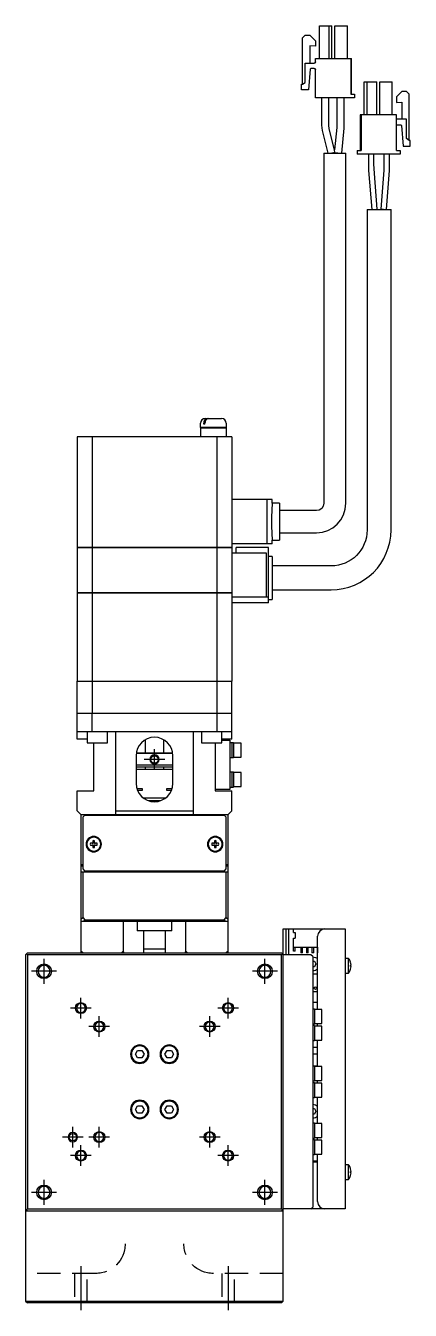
# Model space of a CAD drawing. Extents: x 0 to 945, y -8 to 860.
# Drawn here: x 360 to 464.5, y 8 to 356.6 of the extents above; entities that cross this region are included whole.
import ezdxf

# ---------------------------------------------------------------- set-up
doc = ezdxf.new("R2010")
doc.units = 0
doc.header["$LTSCALE"] = 0.5
doc.linetypes.add('CENTER', pattern=[50.8, 31.75, -6.35, 6.35, -6.35])
doc.linetypes.add('DASHED', pattern=[19.05, 12.7, -6.35])
for name, color, linetype in [('MSM_CENTER', 1, 'CENTER'), ('MSM_CONTINUOUS', 7, 'CONTINUOUS'), ('MSM_DASHED', 4, 'DASHED'), ('MSM_NARROW', 5, 'CONTINUOUS')]:
    doc.layers.add(name, color=color, linetype=linetype)

msp = doc.modelspace()

# ---------------------------------------------------------------- linework, layer by layer
at = {"layer": 'MSM_CENTER'}
for p, q in [((397.78, 157.5), (392.18, 157.5)), ((394.98, 154.7), (394.98, 160.3)), ((364.98, 96.6), (364.98, 103.4)), ((424.98, 96.6), (424.98, 103.4)), ((368.38, 100), (361.58, 100)), ((428.38, 100), (421.58, 100)), ((374.98, 87.2), (374.98, 92.8)), ((414.98, 87.2), (414.98, 92.8)), ((377.78, 90), (372.18, 90)), ((379.98, 82.2), (379.98, 87.8)), ((409.98, 82.2), (409.98, 87.8)), ((417.78, 90), (412.18, 90)), ((382.78, 85), (377.18, 85)), ((412.78, 85), (407.18, 85)), ((372.78, 52.2), (372.78, 57.8)), ((379.98, 52.2), (379.98, 57.8)), ((409.98, 52.2), (409.98, 57.8)), ((375.58, 55), (369.98, 55)), ((374.98, 47.2), (374.98, 52.8)), ((382.78, 55), (377.18, 55)), ((412.78, 55), (407.18, 55)), ((414.98, 47.2), (414.98, 52.8)), ((377.78, 50), (372.18, 50)), ((417.78, 50), (412.18, 50)), ((364.98, 36.6), (364.98, 43.4)), ((424.98, 36.6), (424.98, 43.4)), ((368.38, 40), (361.58, 40)), ((428.38, 40), (421.58, 40)), ((374.98, 20), (374.98, 8)), ((414.98, 20), (414.98, 8))]:
    msp.add_line(p, q, dxfattribs=at)
at = {"layer": 'MSM_CONTINUOUS'}
for p, q in [((439.78, 347.7), (439.78, 356.6)), ((439.78, 356.6), (443.18, 356.6)), ((439.78, 347.7), (439.78, 356.6)), ((442.43, 347.7), (442.43, 356.6)), ((443.18, 347.7), (443.18, 356.6)), ((443.98, 347.7), (443.98, 356.6)), ((443.98, 356.6), (447.38, 356.6)), ((443.98, 347.7), (443.98, 356.6)), ((447.38, 347.7), (447.38, 356.6)), ((435.18, 353.3), (435.88, 354)), ((435.18, 353.3), (435.88, 354)), ((435.18, 340.7), (435.18, 353.3)), ((435.18, 340.7), (435.18, 353.3)), ((435.88, 354), (437.18, 354)), ((437.18, 354), (438.68, 352.5)), ((438.68, 352.5), (438.68, 351)), ((438.68, 351), (437.18, 351.13)), ((437.18, 351.13), (437.18, 346.45)), ((438.68, 351), (437.18, 351.13)), ((435.88, 341.2), (435.88, 346.45)), ((435.88, 346.45), (438.38, 346.45)), ((435.88, 341.2), (435.88, 346.45)), ((438.68, 346.75), (438.68, 347.7)), ((438.68, 347.7), (448.53, 347.7)), ((438.68, 346.75), (438.68, 347.7)), ((438.68, 346.75), (438.68, 346.75)), ((448.28, 347.7), (448.28, 338)), ((448.53, 338), (448.53, 347.7)), ((437.28, 344.77), (436.8, 339.2)), ((438.38, 344.95), (437.48, 344.95)), ((438.68, 337), (438.68, 344.65)), ((438.68, 344.65), (438.68, 344.65)), ((438.68, 337), (438.68, 344.65)), ((434.88, 339.2), (434.88, 340.7)), ((434.88, 340.7), (435.18, 340.7)), ((434.88, 339.2), (434.88, 340.7)), ((436.8, 339.2), (434.88, 339.2)), ((435.18, 340.7), (435.88, 341.2)), ((435.18, 340.7), (435.88, 341.2)), ((451.98, 332.45), (451.98, 341.35)), ((451.98, 341.35), (455.38, 341.35)), ((452.73, 332.45), (452.73, 341.35)), ((455.38, 332.45), (455.38, 341.35)), ((456.18, 332.45), (456.18, 341.35)), ((456.18, 341.35), (459.58, 341.35)), ((459.58, 332.45), (459.58, 341.35)), ((462.18, 338.75), (460.68, 337.25)), ((463.48, 338.75), (462.18, 338.75)), ((464.18, 338.05), (463.48, 338.75)), ((449.28, 337), (438.68, 337)), ((440.31, 337), (440.31, 329.64)), ((442.31, 329.64), (442.31, 337)), ((444.51, 337), (444.51, 329.1)), ((446.51, 329.1), (446.51, 337)), ((448.28, 338), (449.28, 338)), ((449.28, 338), (449.28, 337)), ((460.68, 337.25), (460.68, 335.75)), ((460.68, 335.75), (462.18, 335.88)), ((462.18, 335.88), (462.18, 331.2)), ((464.18, 325.45), (464.18, 338.05)), ((460.68, 332.45), (450.83, 332.45)), ((450.83, 332.45), (450.83, 322.75)), ((451.08, 332.45), (451.08, 322.75)), ((460.68, 322.75), (460.68, 332.45)), ((463.48, 331.2), (460.98, 331.2)), ((463.48, 325.95), (463.48, 331.2)), ((440.31, 329.64), (440.5, 328.13)), ((440.5, 328.13), (442.1, 322)), ((442.44, 328.63), (442.31, 329.64)), ((443.92, 322.95), (442.44, 328.63)), ((444.5, 329), (443.92, 322.95)), ((444.51, 329.1), (444.5, 329)), ((445.84, 322), (446.49, 328.81)), ((446.49, 328.81), (446.51, 329.1)), ((460.98, 329.7), (461.88, 329.7)), ((462.08, 329.52), (462.57, 323.95)), ((464.18, 325.45), (463.48, 325.95)), ((464.48, 325.45), (464.18, 325.45)), ((464.48, 323.95), (464.48, 325.45)), ((440.98, 322), (446.98, 322)), ((440.98, 322), (440.98, 227)), ((443.98, 322.22), (443.13, 322)), ((443.84, 322.19), (443.84, 322.1)), ((444.83, 322), (443.84, 322.1)), ((443.98, 322.22), (443.92, 322.95)), ((446.98, 227), (446.98, 322)), ((450.08, 322.75), (450.08, 321.75)), ((450.08, 322.75), (451.08, 322.75)), ((461.68, 321.75), (450.08, 321.75)), ((453.11, 321.75), (453.11, 318.15)), ((454.61, 319.12), (454.61, 321.75)), ((457.31, 321.75), (457.31, 318.12)), ((458.81, 318.12), (458.81, 321.75)), ((460.68, 322.75), (461.68, 322.75)), ((461.68, 322.75), (461.68, 321.75)), ((462.57, 323.95), (464.48, 323.95)), ((453.14, 317.29), (453.98, 306.75)), ((454.71, 316.49), (454.61, 319.12)), ((457.28, 317.43), (456.48, 306.81)), ((457.98, 306.75), (458.78, 317.32)), ((455.48, 306.81), (454.71, 316.49)), ((457.23, 306.75), (456.48, 306.81)), ((452.73, 306.75), (459.23, 306.75)), ((452.73, 306.75), (452.73, 219.75)), ((459.23, 219.75), (459.23, 306.75)), ((407.48, 247.55), (407.48, 248.7)), ((414.48, 247.55), (407.48, 247.55)), ((407.53, 247.5), (407.53, 247.55)), ((408.34, 248.5), (408.34, 248.7)), ((408.69, 248.5), (408.34, 248.5)), ((408.69, 248.5), (408.69, 248.7)), ((408.78, 250), (413.18, 250)), ((414.43, 247.5), (414.43, 247.55)), ((414.48, 248.7), (414.48, 247.55)), ((373.98, 245), (373.98, 215.05)), ((415.98, 245), (373.98, 245)), ((378.01, 245), (378.01, 215.05)), ((407.48, 247.5), (407.48, 245)), ((407.48, 247.5), (414.48, 247.5)), ((411.95, 245), (411.95, 215.05)), ((414.48, 247.5), (414.48, 245)), ((415.98, 245), (415.98, 215.05)), ((426.98, 228), (415.98, 228)), ((425.55, 216), (425.55, 228)), ((426.98, 227), (426.98, 228)), ((428.98, 227), (426.98, 227)), ((428.98, 227), (428.98, 217)), ((438.98, 225), (428.98, 225)), ((426.98, 216), (426.98, 217)), ((426.98, 217), (428.98, 217)), ((428.98, 219), (438.98, 219)), ((373.98, 215.05), (415.98, 215.05)), ((373.98, 215), (373.98, 202.75)), ((373.98, 215), (415.98, 215)), ((374.03, 215.05), (374.03, 215)), ((378.01, 215), (378.01, 202.75)), ((378.27, 215.05), (378.27, 215)), ((411.69, 215.05), (411.69, 215)), ((411.95, 215), (411.95, 202.75)), ((415.93, 215.05), (415.93, 215)), ((426.98, 216), (415.98, 216)), ((415.98, 215), (415.98, 178.75)), ((425.38, 213.5), (415.98, 213.5)), ((425.98, 215), (417.18, 215)), ((417.18, 213.5), (417.18, 215)), ((425.38, 201.5), (425.38, 213.5)), ((425.98, 200), (425.98, 215)), ((426.98, 212.57), (425.98, 212.57)), ((426.98, 212.57), (426.98, 200.93)), ((442.98, 210), (426.98, 210)), ((373.98, 202.75), (415.98, 202.75)), ((373.98, 202.7), (373.98, 178.75)), ((373.98, 202.7), (415.98, 202.7)), ((374.03, 202.75), (374.03, 202.7)), ((378.01, 202.7), (378.01, 178.75)), ((378.27, 202.75), (378.27, 202.7)), ((411.69, 202.75), (411.69, 202.7)), ((411.95, 202.7), (411.95, 178.75)), ((415.93, 202.75), (415.93, 202.7)), ((426.98, 203.5), (442.98, 203.5)), ((425.98, 201.5), (415.98, 201.5)), ((425.98, 200), (415.98, 200)), ((425.98, 200.93), (426.98, 200.93)), ((373.98, 178.75), (415.98, 178.75)), ((373.98, 178.7), (415.98, 178.7)), ((373.98, 163), (373.98, 178.7)), ((374.03, 178.75), (374.03, 178.7)), ((378.01, 178.7), (378.01, 170)), ((378.27, 178.75), (378.27, 178.7)), ((411.69, 178.75), (411.69, 178.7)), ((411.95, 178.7), (411.95, 170)), ((415.93, 178.75), (415.93, 178.7)), ((415.98, 163), (415.98, 178.7)), ((373.98, 170), (415.98, 170)), ((377.98, 170), (377.98, 165)), ((411.98, 165), (411.98, 170)), ((415.98, 165), (373.98, 165)), ((376.73, 165), (376.73, 162)), ((382.23, 162), (382.23, 165)), ((384.48, 142.5), (384.48, 165)), ((405.48, 165), (405.48, 142.5)), ((407.73, 165), (407.73, 162)), ((413.23, 162), (413.23, 165)), ((376.73, 163), (373.98, 163)), ((376.73, 162), (382.23, 162)), ((378.48, 149), (378.48, 162)), ((392.48, 162.83), (392.48, 159.3)), ((397.48, 159.3), (397.48, 162.83)), ((407.73, 162), (413.23, 162)), ((411.48, 162), (411.48, 149)), ((415.98, 163), (413.23, 163)), ((413.23, 162.7), (415.48, 162.7)), ((415.48, 162.7), (415.48, 149.3)), ((416.48, 162), (415.48, 162)), ((415.98, 162), (415.98, 158)), ((416.48, 162), (416.48, 158)), ((418.48, 161.9), (416.48, 161.9)), ((418.48, 158.1), (418.48, 161.9)), ((389.98, 158.5), (389.98, 151)), ((399.95, 159.1), (390.02, 159.1)), ((390.05, 159.3), (399.92, 159.3)), ((399.98, 151), (399.98, 158.5)), ((415.48, 158), (416.48, 158)), ((416.48, 158.1), (418.48, 158.1)), ((389.98, 156), (399.98, 156)), ((389.98, 155.5), (399.98, 155.5)), ((399.98, 154.8), (389.98, 154.8)), ((392.48, 155.5), (392.48, 154.8)), ((397.48, 154.8), (397.48, 155.5)), ((416.48, 154), (415.48, 154)), ((415.98, 154), (415.98, 150)), ((416.48, 154), (416.48, 150)), ((418.48, 153.9), (416.48, 153.9)), ((418.48, 150.1), (418.48, 153.9)), ((415.48, 150), (416.48, 150)), ((416.48, 150.1), (418.48, 150.1)), ((373.98, 143.5), (373.98, 149)), ((373.98, 149), (378.48, 149)), ((390.18, 149.6), (391.65, 149.6)), ((391.65, 149.1), (390.36, 149.1)), ((391.63, 149.6), (391.63, 149.1)), ((391.65, 149.6), (391.65, 149.1)), ((391.85, 147.1), (398.11, 147.1)), ((398.31, 149.6), (399.78, 149.6)), ((398.31, 149.1), (398.31, 149.6)), ((399.61, 149.1), (398.31, 149.1)), ((398.33, 149.1), (398.33, 149.6)), ((415.48, 149.3), (411.48, 149.3)), ((411.48, 149), (415.98, 149)), ((415.98, 143.5), (415.98, 149)), ((373.98, 143.5), (374.98, 142.5)), ((384.48, 143.5), (405.48, 143.5)), ((393.28, 146.3), (396.69, 146.3)), ((393.73, 146.3), (393.73, 146.16)), ((396.23, 146.16), (396.23, 146.3)), ((414.98, 142.5), (415.98, 143.5)), ((374.98, 142.5), (414.98, 142.5)), ((374.98, 142.5), (374.98, 105)), ((375.98, 142.3), (375.48, 141.8)), ((375.48, 141.8), (375.48, 127.8)), ((413.98, 142.3), (375.98, 142.3)), ((384.98, 142.5), (384.98, 142.3)), ((387.48, 142.5), (387.48, 142.3)), ((402.48, 142.3), (402.48, 142.5)), ((404.98, 142.3), (404.98, 142.5)), ((414.48, 141.8), (413.98, 142.3)), ((414.48, 127.8), (414.48, 141.8)), ((414.98, 105), (414.98, 142.5)), ((378.24, 134.74), (377.56, 134.74)), ((377.56, 134.26), (378.24, 134.26)), ((378.24, 135.42), (378.24, 134.74)), ((378.24, 134.26), (378.24, 133.58)), ((378.72, 134.74), (378.72, 135.42)), ((379.4, 134.74), (378.72, 134.74)), ((378.72, 133.58), (378.72, 134.26)), ((378.72, 134.26), (379.4, 134.26)), ((411.24, 134.74), (410.56, 134.74)), ((410.56, 134.26), (411.24, 134.26)), ((411.24, 135.42), (411.24, 134.74)), ((411.24, 134.26), (411.24, 133.58)), ((411.72, 134.74), (411.72, 135.42)), ((412.4, 134.74), (411.72, 134.74)), ((411.72, 133.58), (411.72, 134.26)), ((411.72, 134.26), (412.4, 134.26)), ((374.98, 129), (375.48, 129)), ((414.48, 129), (414.98, 129)), ((375.48, 128.5), (374.98, 128.5)), ((374.98, 127), (414.98, 127)), ((375.48, 127.8), (375.98, 127.3)), ((375.48, 127), (375.48, 114.61)), ((375.98, 127.3), (413.98, 127.3)), ((384.98, 127.3), (384.98, 127)), ((386.73, 127), (386.73, 127.3)), ((389.98, 127.3), (389.98, 127.2)), ((389.98, 127.2), (399.98, 127.2)), ((389.98, 127.2), (390.18, 127)), ((399.78, 127), (399.98, 127.2)), ((399.98, 127.2), (399.98, 127.3)), ((403.23, 127.3), (403.23, 127)), ((404.98, 127), (404.98, 127.3)), ((413.98, 127.3), (414.48, 127.8)), ((414.98, 128.5), (414.48, 128.5)), ((414.48, 114.61), (414.48, 127)), ((374.98, 114.11), (375.48, 114.61)), ((414.98, 113.5), (374.98, 113.5)), ((375.48, 114.61), (376.09, 114)), ((376.09, 114), (375.59, 113.5)), ((376.09, 114), (413.87, 114)), ((386.5, 113.5), (386.5, 105.5)), ((390.23, 113.5), (390.23, 111)), ((399.73, 111), (399.73, 113.5)), ((403.47, 105.5), (403.47, 113.5)), ((413.87, 114), (414.48, 114.61)), ((414.37, 113.5), (413.87, 114)), ((414.48, 114.61), (414.98, 114.11)), ((399.73, 111), (390.23, 111)), ((391.98, 111), (391.98, 105)), ((397.98, 105), (397.98, 111)), ((429.98, 111.5), (446.78, 111.5)), ((429.98, 10.5), (429.98, 111.5)), ((430.78, 104.5), (430.78, 111.5)), ((431.48, 104.5), (431.48, 111.5)), ((432.73, 110.5), (432.73, 111.5)), ((432.73, 110.5), (433.23, 110.5)), ((432.73, 109), (433.23, 109)), ((432.73, 105.5), (432.73, 109)), ((433.23, 110.5), (433.23, 109)), ((439.28, 89.65), (439.28, 109.5)), ((446.78, 111.5), (446.78, 35.5)), ((359.98, 104.5), (360.23, 104.75)), ((360.23, 104.75), (360.48, 105)), ((360.48, 104.5), (360.23, 104.75)), ((360.48, 105), (429.48, 105)), ((375.48, 105), (374.98, 105.5)), ((386.5, 105.5), (386, 105)), ((397.98, 106), (391.98, 106)), ((403.97, 105), (403.47, 105.5)), ((414.98, 105.5), (414.48, 105)), ((429.48, 105), (429.73, 104.75)), ((429.73, 104.75), (429.48, 104.5)), ((429.73, 104.75), (429.98, 104.5)), ((432.73, 106.5), (439.28, 106.5)), ((433.23, 105.5), (432.73, 105.5)), ((433.23, 105.5), (433.23, 106.5)), ((434.73, 106.5), (434.73, 105)), ((435.23, 105), (434.73, 105)), ((435.23, 105), (435.23, 106.5)), ((436.23, 106.5), (436.23, 105)), ((436.73, 105), (436.23, 105)), ((436.73, 105), (436.73, 106.5)), ((437.73, 106.5), (437.73, 105)), ((438.23, 105), (437.73, 105)), ((438.23, 105), (438.23, 106.5)), ((439.23, 106.5), (439.23, 105)), ((439.28, 105), (439.23, 105)), ((359.98, 104.5), (359.98, 10.5)), ((429.48, 104.5), (360.48, 104.5)), ((360.48, 104.5), (360.48, 35.5)), ((429.48, 35.5), (429.48, 104.5)), ((437.48, 104.5), (429.98, 104.5)), ((437.98, 104), (437.48, 104.5)), ((437.98, 104), (437.98, 36)), ((437.98, 102.75), (438.41, 102.75)), ((438.41, 101.25), (437.98, 101.25)), ((438.41, 102.75), (438.85, 102)), ((438.85, 102), (438.41, 101.25)), ((447.68, 103.5), (446.78, 103.5)), ((447.68, 99.5), (447.68, 103.5)), ((448.24, 102.43), (448.24, 102.45)), ((448.24, 101.7), (448.37, 101.7)), ((448.24, 101.3), (448.24, 101.7)), ((448.37, 101.3), (448.24, 101.3)), ((437.98, 99.34), (439.28, 99.34)), ((446.78, 99.5), (447.68, 99.5)), ((448.24, 100.55), (448.24, 100.57)), ((439.28, 94.44), (437.98, 94.44)), ((439.28, 91.5), (437.98, 91.5)), ((438.48, 89.75), (437.98, 89.75)), ((438.48, 89.75), (438.48, 85.75)), ((440.48, 89.65), (438.48, 89.65)), ((440.48, 85.85), (440.48, 89.65)), ((437.98, 85.75), (438.48, 85.75)), ((438.48, 85.25), (437.98, 85.25)), ((438.48, 85.85), (440.48, 85.85)), ((438.48, 85.25), (438.48, 81.25)), ((440.48, 85.15), (438.48, 85.15)), ((439.28, 85.15), (439.28, 85.85)), ((440.48, 81.35), (440.48, 85.15)), ((437.98, 81.25), (438.48, 81.25)), ((438.48, 81.35), (440.48, 81.35)), ((439.28, 74.15), (439.28, 81.35)), ((389.83, 77.5), (390.4, 78.5)), ((390.4, 76.5), (389.83, 77.5)), ((390.4, 78.5), (391.56, 78.5)), ((391.56, 78.5), (392.14, 77.5)), ((392.14, 77.5), (391.56, 76.5)), ((397.83, 77.5), (398.4, 78.5)), ((398.4, 76.5), (397.83, 77.5)), ((398.4, 78.5), (399.56, 78.5)), ((399.56, 78.5), (400.14, 77.5)), ((400.14, 77.5), (399.56, 76.5)), ((437.98, 79.42), (439.28, 79.42)), ((439.28, 77.54), (437.98, 77.54)), ((391.56, 76.5), (390.4, 76.5)), ((399.56, 76.5), (398.4, 76.5)), ((437.98, 74.34), (439.28, 74.34)), ((438.48, 74.25), (437.98, 74.25)), ((438.48, 74.25), (438.48, 70.25)), ((440.48, 74.15), (438.48, 74.15)), ((440.48, 70.35), (440.48, 74.15)), ((437.98, 70.25), (438.48, 70.25)), ((438.48, 69.75), (437.98, 69.75)), ((438.48, 70.35), (440.48, 70.35)), ((438.48, 69.75), (438.48, 65.75)), ((439.28, 69.65), (439.28, 70.35)), ((440.48, 69.65), (438.48, 69.65)), ((440.48, 65.85), (440.48, 69.65)), ((389.83, 62.5), (390.4, 63.5)), ((390.4, 63.5), (391.56, 63.5)), ((391.56, 63.5), (392.14, 62.5)), ((397.83, 62.5), (398.4, 63.5)), ((398.4, 63.5), (399.56, 63.5)), ((399.56, 63.5), (400.14, 62.5)), ((437.98, 65.75), (438.48, 65.75)), ((437.98, 62.75), (438.41, 62.75)), ((438.41, 62.75), (438.85, 62)), ((438.48, 65.85), (440.48, 65.85)), ((439.28, 58.65), (439.28, 65.85)), ((390.4, 61.5), (389.83, 62.5)), ((391.56, 61.5), (390.4, 61.5)), ((392.14, 62.5), (391.56, 61.5)), ((398.4, 61.5), (397.83, 62.5)), ((399.56, 61.5), (398.4, 61.5)), ((400.14, 62.5), (399.56, 61.5)), ((438.41, 61.25), (437.98, 61.25)), ((438.85, 62), (438.41, 61.25)), ((438.48, 58.75), (437.98, 58.75)), ((438.48, 58.75), (438.48, 54.75)), ((440.48, 58.65), (438.48, 58.65)), ((440.48, 54.85), (440.48, 58.65)), ((437.98, 54.75), (438.48, 54.75)), ((438.48, 54.25), (437.98, 54.25)), ((438.48, 54.85), (440.48, 54.85)), ((438.48, 54.25), (438.48, 50.25)), ((440.48, 54.15), (438.48, 54.15)), ((439.28, 54.15), (439.28, 54.85)), ((440.48, 50.35), (440.48, 54.15)), ((437.98, 50.25), (438.48, 50.25)), ((438.48, 50.35), (440.48, 50.35)), ((439.28, 37.5), (439.28, 50.35)), ((439.28, 48.5), (437.98, 48.5)), ((439.28, 48.2), (437.98, 48.2)), ((447.68, 47.5), (446.78, 47.5)), ((447.68, 43.5), (447.68, 47.5)), ((448.24, 46.43), (448.24, 46.45)), ((448.24, 45.7), (448.37, 45.7)), ((448.24, 45.3), (448.24, 45.7)), ((446.78, 43.5), (447.68, 43.5)), ((448.37, 45.3), (448.24, 45.3)), ((448.24, 44.55), (448.24, 44.57)), ((360.23, 35.25), (359.98, 35.5)), ((359.98, 35), (429.98, 35)), ((360.23, 35.25), (360.48, 35.5)), ((360.48, 35), (360.23, 35.25)), ((360.48, 35.5), (429.48, 35.5)), ((429.48, 35.5), (429.73, 35.25)), ((429.73, 35.25), (429.48, 35)), ((429.98, 35.5), (429.73, 35.25)), ((446.78, 35.5), (429.98, 35.5)), ((437.48, 35.5), (437.98, 36)), ((359.98, 10.5), (429.98, 10.5)), ((359.98, 10.5), (360.48, 10)), ((429.98, 10.5), (429.48, 10)), ((429.48, 10), (360.48, 10))]:
    msp.add_line(p, q, dxfattribs=at)
for centre, radius in [((394.98, 157.5), 1.01), ((438.68, 95.44), 0.35), ((372.78, 55), 1.01)]:
    msp.add_circle(centre, radius, dxfattribs=at)
at = {"layer": 'MSM_CONTINUOUS', "extrusion": (0, 0, -1)}
for centre, radius in [((-378.48, 134.5), 2.1), ((-378.48, 134.5), 1.9), ((-411.48, 134.5), 2.1), ((-411.48, 134.5), 1.9), ((-364.98, 100), 1.62), ((-424.98, 100), 1.62), ((-374.98, 90), 1.23), ((-414.98, 90), 1.23), ((-379.98, 85), 1.23), ((-409.98, 85), 1.23), ((-390.98, 77.5), 2.5), ((-390.98, 77.5), 2.25), ((-398.98, 77.5), 2.5), ((-398.98, 77.5), 2.25), ((-390.98, 62.5), 2.5), ((-390.98, 62.5), 2.25), ((-398.98, 62.5), 2.5), ((-398.98, 62.5), 2.25), ((-379.98, 55), 1.23), ((-409.98, 55), 1.23), ((-374.98, 50), 1.23), ((-414.98, 50), 1.23), ((-364.98, 40), 1.62), ((-424.98, 40), 1.62)]:
    msp.add_circle(centre, radius, dxfattribs=at)
at = {"layer": 'MSM_CONTINUOUS'}
for centre, radius, start, end in [((438.38, 346.75), 0.3, 270, 0), ((437.48, 344.75), 0.2, 90, 175), ((438.38, 344.65), 0.3, 0, 90), ((438.38, 344.65), 0.3, 0, 90), ((463.86, 318.15), 10.75, 180, 184.548), ((448.06, 318.12), 10.75, 355.7108, 0), ((455.4, 306.81), 0.0812, 310.7496, 358.5358), ((456.56, 306.8), 0.0714, 178.803, 229.8419), ((408.78, 248.7), 1.3, 90, 180), ((410, 248.72), 1.66, 150.2769, 180.5545), ((409.34, 249.11), 0.891, 94.9633, 151.2514), ((410.3, 248.72), 1.61, 145.2137, 180.7416), ((409.65, 249.19), 0.809, 92.7073, 146.3874), ((413.18, 248.7), 1.3, 0, 90), ((487, 221.99), 60.23, 175.2289, 179.9909), ((438.98, 227), 8, 270, 0), ((487.02, 222.01), 60.26, 180.0102, 184.77), ((442.98, 219.75), 16.25, 270, 0), ((394.98, 158.5), 5, 0, 180), ((394.98, 151), 5, 180, 0), ((378.48, 134.5), 0.95, 165.3667, 194.6333), ((378.48, 134.5), 0.365, 138.8496, 221.1504), ((378.48, 134.5), 0.95, 75.3667, 104.6333), ((378.48, 134.5), 0.365, 48.8496, 131.1504), ((378.48, 134.5), 0.365, 228.8496, 311.1504), ((378.48, 134.5), 0.95, 255.3667, 284.6333), ((378.48, 134.5), 0.365, 318.8496, 41.1504), ((378.48, 134.5), 0.95, 345.3667, 14.6333), ((411.48, 134.5), 0.95, 165.3667, 194.6333), ((411.48, 134.5), 0.365, 138.8496, 221.1504), ((411.48, 134.5), 0.95, 75.3667, 104.6333), ((411.48, 134.5), 0.365, 48.8496, 131.1504), ((411.48, 134.5), 0.365, 228.8496, 311.1504), ((411.48, 134.5), 0.95, 255.3667, 284.6333), ((411.48, 134.5), 0.365, 318.8496, 41.1504), ((411.48, 134.5), 0.95, 345.3667, 14.6333), ((441.28, 109.5), 2, 90, 180), ((394.08, 107.94), 7.97, 197.8621, 201.6819), ((397.01, 107.54), 6.77, 337.9706, 342.4666), ((445.18, 101.5), 3.2, 17.27, 38.6822), ((445.18, 101.5), 3.19, 3.5904, 16.9053), ((445.18, 101.5), 3.19, 343.0947, 356.4096), ((445.18, 101.5), 3.2, 321.3178, 342.73), ((445.18, 45.5), 3.2, 17.27, 38.6822), ((445.18, 45.5), 3.19, 3.5904, 16.9053), ((445.18, 45.5), 3.2, 321.3178, 342.73), ((445.18, 45.5), 3.19, 343.0947, 356.4096), ((441.28, 37.5), 2, 180, 270)]:
    msp.add_arc(centre, radius, start, end, dxfattribs=at)
at = {"layer": 'MSM_CONTINUOUS', "extrusion": (0, 0, -1)}
for centre, radius, start, end in [((-438.38, 346.75), 0.3, 180, 270), ((-438.38, 346.75), 0.3, 180, 270), ((-438.38, 344.65), 0.3, 90, 180), ((-438.38, 344.65), 0.3, 90, 180), ((-460.98, 331.5), 0.3, 270, 0), ((-460.98, 329.4), 0.3, 0, 90), ((-461.88, 329.5), 0.2, 90, 175), ((-448.06, 318.12), 9.25, 180, 184.2892), ((-438.98, 227), 2, 180, 270), ((-442.98, 219.75), 9.75, 180, 270), ((-437.98, 102), 1.9, 90, 133.1736), ((-437.98, 102), 1.9, 226.8264, 270), ((-437.98, 62), 1.9, 90, 133.1736), ((-437.98, 62), 1.9, 226.8264, 270)]:
    msp.add_arc(centre, radius, start, end, dxfattribs=at)
at = {"layer": 'MSM_DASHED'}
for p, q in [((378.98, 18), (359.98, 18)), ((373.23, 18), (373.23, 10)), ((376.73, 10), (376.73, 18)), ((429.98, 18), (410.98, 18)), ((413.23, 18), (413.23, 10)), ((416.73, 10), (416.73, 18))]:
    msp.add_line(p, q, dxfattribs=at)
at = {"layer": 'MSM_DASHED', "extrusion": (0, 0, -1)}
for centre, start, end in [((-378.98, 26), 180, 270), ((-410.98, 26), 270, 0)]:
    msp.add_arc(centre, 8, start, end, dxfattribs=at)
at = {"layer": 'MSM_NARROW', "extrusion": (0, 0, -1)}
for centre in [(-394.98, 157.5), (-372.78, 55)]:
    msp.add_circle(centre, 1.25, dxfattribs=at)
at = {"layer": 'MSM_NARROW'}
for centre, radius in [((364.98, 100), 2), ((424.98, 100), 2), ((374.98, 90), 1.5), ((414.98, 90), 1.5), ((379.98, 85), 1.5), ((409.98, 85), 1.5), ((379.98, 55), 1.5), ((409.98, 55), 1.5), ((374.98, 50), 1.5), ((414.98, 50), 1.5), ((364.98, 40), 2), ((424.98, 40), 2)]:
    msp.add_circle(centre, radius, dxfattribs=at)

doc.saveas('drawing.dxf')
